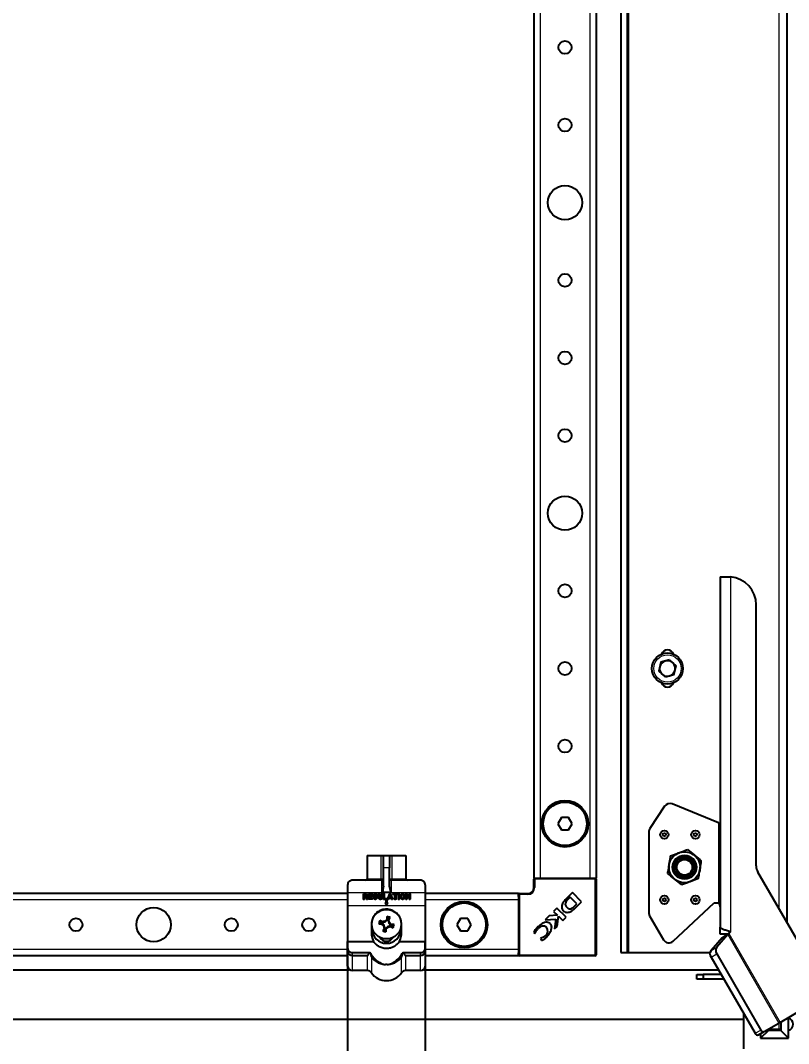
# Model space of a CAD drawing. Header units: millimetres. Extents: x -1114 to 3058, y -1920 to 1219.
# Drawn here: x -515.3 to -267.9, y -1192 to -862.6 of the extents above; entities that cross this region are included whole.
import ezdxf

# ---------------------------------------------------------------- set-up
doc = ezdxf.new("R2010")
doc.units = ezdxf.units.MM
doc.layers.add('FORMAT', color=7, linetype='Continuous')
doc.styles.add('SLDTEXTSTYLE0', font='TXT', dxfattribs={"width": 0.75})
doc.dimstyles.new('SLDDIMSTYLE0', dxfattribs={"dimtxt": 20, "dimasz": 10, "dimexe": 0, "dimexo": 0.0625, "dimgap": 5, "dimtad": 2, "dimdec": 1, "dimrnd": 1e-09, "dimzin": 12, "dimdsep": 46, "dimtxsty": 'SLDTEXTSTYLE0', "dimsah": 1, "dimcen": 0.09, "dimadec": 0, "dimazin": 3, "dimtfac": 1, "dimtofl": 0, "dimtmove": 0, "dimatfit": 3, "dimfxl": 0, "dimfrac": 2, "dimtolj": 1, "dimtzin": 12, "dimarcsym": 0})

# ---------------------------------------------------------------- blocks, each defined once
blk = doc.blocks.new('_D_6')
at = {"layer": 'FORMAT'}
for p, q in [((-384.94, -1159.18), (-384.94, -1529.21)), ((-274.44, -1198.73), (-274.44, -1529.21)), ((-274.44, -1528.21), (-384.94, -1528.21))]:
    blk.add_line(p, q, dxfattribs=at)
for points in [[(-384.94, -1528.21), (-374.94, -1529.75), (-374.94, -1526.67)], [(-274.44, -1528.21), (-284.44, -1526.67), (-284.44, -1529.75)]]:
    blk.add_solid(points, dxfattribs=at)
at = {"layer": 'FORMAT', "insert": (-362.94, -1502.43), "char_height": 20, "attachment_point": 1, "style": 'SLDTEXTSTYLE0'}
blk.add_mtext('110,5', dxfattribs=at)
blk = doc.blocks.new('_D_7')
at = {"layer": 'FORMAT'}
for p, q in [((-409.94, -1159.18), (-409.94, -1529.21)), ((-384.94, -1159.18), (-384.94, -1529.21)), ((-409.94, -1528.21), (-452.84, -1528.21)), ((-409.94, -1528.21), (-384.94, -1528.21))]:
    blk.add_line(p, q, dxfattribs=at)
for points in [[(-409.94, -1528.21), (-399.94, -1529.75), (-399.94, -1526.67)], [(-384.94, -1528.21), (-394.94, -1526.67), (-394.94, -1529.75)]]:
    blk.add_solid(points, dxfattribs=at)
at = {"layer": 'FORMAT', "insert": (-452.84, -1502.43), "char_height": 20, "attachment_point": 1, "style": 'SLDTEXTSTYLE0'}
blk.add_mtext('25', dxfattribs=at)

msp = doc.modelspace()

# ---------------------------------------------------------------- linework, layer by layer
at = {"color": 7, "linetype": 'Continuous', "lineweight": 25}
for p, q in [((-321.94, 720.28), (-321.94, -1162.72)), ((-319.94, 720.28), (-319.94, -1162.72)), ((-268.44, 710.57), (-268.44, -1153)), ((-349.94, 696.28), (-349.94, -1138.72)), ((-329.94, 696.28), (-329.94, -1138.72)), ((-289.94, -1041.72), (-288.97, -1041.72)), ((-289.94, -1041.72), (-289.94, -1154.48)), ((-288.97, -1041.72), (-286.85, -1041.72)), ((-278.35, -1134.77), (-278.35, -1050.72)), ((-309.04, -1069.22), (-309.72, -1072.03)), ((-306.26, -1068.4), (-309.04, -1069.22)), ((-306.26, -1068.4), (-304.16, -1070.4)), ((-304.84, -1073.22), (-304.16, -1070.4)), ((-307.62, -1074.03), (-309.72, -1072.03)), ((-304.84, -1073.22), (-307.62, -1074.03)), ((-307.84, -1115.57), (-312.6, -1122.71)), ((-290.54, -1120.97), (-305.43, -1114.82)), ((-341.09, -1119.22), (-342.25, -1121.22)), ((-338.78, -1119.22), (-341.09, -1119.22)), ((-337.63, -1121.22), (-338.78, -1119.22)), ((-342.25, -1121.22), (-341.09, -1123.22)), ((-341.09, -1123.22), (-338.78, -1123.22)), ((-338.78, -1123.22), (-337.63, -1121.22)), ((-290.54, -1120.97), (-289.94, -1121.07)), ((-290.54, -1120.97), (-290.3, -1121.22)), ((-312.94, -1123.82), (-312.94, -1149.87)), ((-300.52, -1129.52), (-298.28, -1131.34)), ((-403.69, -1131.42), (-403.69, -1138.92)), ((-403.69, -1131.42), (-399.17, -1131.42)), ((-399.17, -1131.42), (-398.44, -1131.42)), ((-398.44, -1131.42), (-396.44, -1131.42)), ((-398.44, -1135.42), (-398.44, -1131.42)), ((-396.44, -1131.42), (-396.44, -1135.42)), ((-396.44, -1131.42), (-395.72, -1131.42)), ((-395.72, -1131.42), (-391.19, -1131.42)), ((-391.19, -1131.42), (-391.19, -1138.92)), ((-305.91, -1131.57), (-303.21, -1130.54)), ((-398.44, -1141.36), (-398.44, -1135.42)), ((-396.44, -1141.35), (-396.44, -1135.42)), ((-398.94, -1139.42), (-408.44, -1139.42)), ((-386.44, -1139.42), (-395.94, -1139.42)), ((-349.94, -1138.72), (-349.64, -1138.72)), ((-349.94, -1141.72), (-349.94, -1139.02)), ((-349.64, -1138.72), (-348.99, -1138.72)), ((-348.99, -1138.72), (-347.94, -1138.72)), ((-347.94, -1138.72), (-331.94, -1138.72)), ((-331.94, -1138.72), (-330.89, -1138.72)), ((-330.89, -1138.72), (-330.24, -1138.72)), ((-330.24, -1138.72), (-329.94, -1138.72)), ((-329.94, -1139.02), (-329.94, -1163.42)), ((-302.36, -1140.92), (-304.6, -1139.09)), ((-296.97, -1138.87), (-299.66, -1139.89)), ((-259.98, -1167.66), (-277.81, -1136.77)), ((-409.94, -1140.92), (-409.94, -1143.42)), ((-384.94, -1140.92), (-384.94, -1143.42)), ((-409.94, -1143.72), (-689.94, -1143.72)), ((-409.94, -1143.42), (-409.94, -1147.67)), ((-404.85, -1145.43), (-404.85, -1143.77)), ((-404.85, -1143.77), (-404.09, -1143.77)), ((-404.09, -1144.03), (-404.59, -1144.03)), ((-404.59, -1144.03), (-404.59, -1144.54)), ((-404.59, -1144.54), (-404, -1144.54)), ((-404.3, -1144.8), (-404.59, -1144.8)), ((-404.59, -1144.8), (-404.59, -1145.43)), ((-403.8, -1145.51), (-404.3, -1144.8)), ((-403.99, -1144.8), (-403.59, -1145.37)), ((-403.24, -1145.54), (-403.24, -1143.77)), ((-403.24, -1143.77), (-402.18, -1143.77)), ((-402.18, -1145.54), (-403.24, -1145.54)), ((-402.18, -1144.03), (-402.98, -1144.03)), ((-402.98, -1144.03), (-402.98, -1144.44)), ((-402.98, -1144.44), (-402.23, -1144.44)), ((-402.23, -1144.7), (-402.98, -1144.7)), ((-402.98, -1144.7), (-402.98, -1145.28)), ((-402.98, -1145.28), (-402.18, -1145.28)), ((-400.91, -1144.61), (-400.41, -1144.61)), ((-400.71, -1144.87), (-400.91, -1144.87)), ((-400.41, -1144.61), (-400.41, -1144.91)), ((-399.98, -1144.96), (-399.98, -1143.88)), ((-399.72, -1143.88), (-399.72, -1144.96)), ((-398.98, -1144.94), (-398.98, -1143.88)), ((-398.71, -1143.88), (-398.71, -1144.94)), ((-398.42, -1145.57), (-398.42, -1143.9)), ((-397.36, -1145.57), (-398.42, -1145.57)), ((-398.16, -1143.9), (-398.16, -1145.3)), ((-398.16, -1145.3), (-397.36, -1145.3)), ((-397.69, -1145.77), (-397.69, -1146.77)), ((-397.19, -1145.77), (-397.69, -1145.77)), ((-397.19, -1146.77), (-397.19, -1145.77)), ((-397, -1145.39), (-396.43, -1143.86)), ((-396.66, -1145.23), (-396.76, -1145.48)), ((-395.85, -1145.23), (-396.66, -1145.23)), ((-396.27, -1144.1), (-396.57, -1144.97)), ((-396.57, -1144.97), (-395.94, -1144.97)), ((-395.94, -1144.97), (-396.27, -1144.1)), ((-396.11, -1143.88), (-395.51, -1145.39)), ((-395.76, -1145.47), (-395.85, -1145.23)), ((-395.17, -1143.77), (-394.05, -1143.77)), ((-394.76, -1144.03), (-395.17, -1144.03)), ((-394.76, -1145.5), (-394.76, -1144.03)), ((-394.05, -1144.03), (-394.45, -1144.03)), ((-394.45, -1144.03), (-394.45, -1145.5)), ((-393.58, -1145.43), (-393.58, -1143.9)), ((-393.32, -1143.9), (-393.32, -1145.43)), ((-391.16, -1145.43), (-391.16, -1143.87)), ((-390.06, -1145.46), (-390.9, -1144.19)), ((-390.9, -1144.19), (-390.9, -1145.43)), ((-390.89, -1143.83), (-390.08, -1145.06)), ((-390.08, -1145.06), (-390.08, -1143.88)), ((-389.82, -1143.88), (-389.82, -1145.43)), ((-384.94, -1143.42), (-384.94, -1147.67)), ((-354.94, -1143.72), (-384.94, -1143.72)), ((-354.94, -1143.72), (-354.94, -1144.02)), ((-354.94, -1144.66), (-354.94, -1144.02)), ((-354.94, -1144.66), (-354.94, -1145.72)), ((-354.94, -1145.72), (-354.94, -1161.72)), ((-354.64, -1143.72), (-351.94, -1143.72)), ((-339.44, -1145.25), (-339.45, -1145.27)), ((-337.55, -1143.36), (-339.44, -1145.25)), ((-338.29, -1144.84), (-338.95, -1145.52)), ((-336.11, -1147.03), (-338.29, -1144.84)), ((-334.59, -1146.32), (-337.55, -1143.36)), ((-336.58, -1148.31), (-334.59, -1146.32)), ((-409.94, -1147.67), (-409.94, -1159.17)), ((-397.94, -1146.77), (-397.44, -1147.27)), ((-397.69, -1146.77), (-397.94, -1146.77)), ((-397.44, -1147.27), (-396.94, -1146.77)), ((-396.94, -1146.77), (-397.19, -1146.77)), ((-384.94, -1147.67), (-384.94, -1159.17)), ((-342.55, -1148.37), (-343.61, -1149.43)), ((-343.61, -1149.43), (-342.36, -1150.67)), ((-339.59, -1151.33), (-342.55, -1148.37)), ((-336.83, -1147.77), (-336.11, -1147.03)), ((-305.13, -1159.03), (-291.94, -1146.72)), ((-291.94, -1146.72), (-290.54, -1146.72)), ((-290.3, -1146.72), (-290.54, -1146.72)), ((-399.64, -1153.24), (-399.47, -1152.66)), ((-399.47, -1152.66), (-399.59, -1152.36)), ((-399.47, -1152.66), (-398.79, -1153.06)), ((-398.79, -1153.06), (-398.75, -1152.82)), ((-398.79, -1153.06), (-397.84, -1152.83)), ((-397.84, -1152.83), (-397.96, -1152.62)), ((-397.84, -1152.83), (-397.14, -1152.16)), ((-397.14, -1152.16), (-397.37, -1152.06)), ((-397.11, -1151.36), (-397.3, -1151.1)), ((-397.14, -1152.16), (-397.11, -1151.36)), ((-397.11, -1151.36), (-396.53, -1151.53)), ((-396.53, -1151.53), (-396.93, -1152.22)), ((-396.93, -1152.22), (-396.7, -1153.16)), ((-396.93, -1152.22), (-396.69, -1152.26)), ((-396.53, -1151.53), (-396.23, -1151.41)), ((-373.59, -1151.72), (-374.75, -1153.72)), ((-371.28, -1151.72), (-373.59, -1151.72)), ((-370.13, -1153.72), (-371.28, -1151.72)), ((-345.02, -1150.84), (-346.31, -1152.13)), ((-346.31, -1152.13), (-342.84, -1151.95)), ((-342.36, -1150.67), (-345.02, -1150.84)), ((-342.84, -1151.95), (-343.31, -1155.05)), ((-342.51, -1154.25), (-342.03, -1150.98)), ((-342.03, -1150.98), (-340.64, -1152.37)), ((-340.64, -1152.37), (-339.59, -1151.33)), ((-312.67, -1150.87), (-308.21, -1158.6)), ((-402.29, -1153.57), (-402.29, -1156.57)), ((-402.09, -1155.07), (-402.29, -1155.07)), ((-399.64, -1153.24), (-399.91, -1153.43)), ((-398.85, -1153.27), (-399.64, -1153.24)), ((-398.85, -1153.27), (-398.95, -1153.49)), ((-398.18, -1153.97), (-398.85, -1153.27)), ((-398.35, -1155.6), (-398.65, -1155.72)), ((-398.18, -1153.97), (-398.39, -1154.09)), ((-398.35, -1155.6), (-397.95, -1154.91)), ((-397.77, -1155.77), (-398.35, -1155.6)), ((-397.95, -1154.91), (-398.19, -1154.88)), ((-397.95, -1154.91), (-398.18, -1153.97)), ((-397.74, -1154.97), (-397.77, -1155.77)), ((-397.77, -1155.77), (-397.58, -1156.04)), ((-397.04, -1154.3), (-397.74, -1154.97)), ((-397.74, -1154.97), (-397.51, -1155.07)), ((-396.09, -1154.07), (-397.04, -1154.3)), ((-397.04, -1154.3), (-396.92, -1154.52)), ((-396.7, -1153.16), (-396.49, -1153.05)), ((-396.7, -1153.16), (-396.03, -1153.86)), ((-396.09, -1154.07), (-396.13, -1154.32)), ((-395.4, -1154.48), (-396.09, -1154.07)), ((-396.03, -1153.86), (-395.93, -1153.64)), ((-396.03, -1153.86), (-395.23, -1153.9)), ((-395.23, -1153.9), (-395.4, -1154.48)), ((-395.4, -1154.48), (-395.28, -1154.78)), ((-395.23, -1153.9), (-394.97, -1153.7)), ((-392.59, -1155.07), (-392.79, -1155.07)), ((-392.59, -1156.57), (-392.59, -1153.57)), ((-374.75, -1153.72), (-373.59, -1155.72)), ((-373.59, -1155.72), (-371.28, -1155.72)), ((-371.28, -1155.72), (-370.13, -1153.72)), ((-349.94, -1156.09), (-349.69, -1156.6)), ((-343.31, -1155.05), (-342.51, -1154.25)), ((-289.94, -1156.72), (-289.94, -1154.48)), ((-286.62, -1156.03), (-287.19, -1156.57)), ((-286.94, -1156.33), (-286.94, -1155.92)), ((-286.64, -1156.01), (-286.62, -1156.03)), ((-409.94, -1161.31), (-409.94, -1159.17)), ((-409.94, -1159.17), (-401.53, -1159.17)), ((-393.35, -1159.17), (-384.94, -1159.17)), ((-384.94, -1161.31), (-384.94, -1159.17)), ((-349.69, -1156.6), (-349.58, -1156.49)), ((-347.74, -1158.04), (-347.88, -1158.17)), ((-347.88, -1158.17), (-347.54, -1158.86)), ((-289.33, -1157.94), (-292.91, -1161.98)), ((-287.5, -1156.87), (-291.07, -1160.92)), ((-287.43, -1156.72), (-289.94, -1156.72)), ((-289.33, -1157.94), (-287.5, -1156.87)), ((-409.94, -1162.22), (-409.94, -1161.31)), ((-409.94, -1167.02), (-409.94, -1162.22)), ((-408.44, -1162.7), (-402.92, -1162.7)), ((-391.96, -1162.7), (-386.44, -1162.7)), ((-384.94, -1161.31), (-384.94, -1162.22)), ((-384.94, -1162.22), (-384.94, -1167.02)), ((-354.94, -1161.72), (-354.94, -1162.77)), ((-354.94, -1163.42), (-354.94, -1162.77)), ((-321.94, -1162.72), (-319.94, -1162.72)), ((-319.94, -1162.72), (-319.34, -1162.72)), ((-319.34, -1162.72), (-293.22, -1162.72)), ((-409.94, -1163.72), (-689.94, -1163.72)), ((-408.44, -1163.6), (-403.53, -1163.6)), ((-391.35, -1163.6), (-386.44, -1163.6)), ((-354.94, -1163.72), (-384.94, -1163.72)), ((-354.94, -1163.42), (-354.94, -1163.72)), ((-330.24, -1163.72), (-354.64, -1163.72)), ((-292.88, -1164.21), (-278.74, -1188.7)), ((-291.04, -1163.15), (-276.9, -1187.64)), ((-715.44, -1168.22), (-409.34, -1168.22)), ((-403.53, -1168.52), (-408.44, -1168.52)), ((-386.44, -1168.52), (-391.35, -1168.52)), ((-385.54, -1168.22), (-290.56, -1168.22)), ((-297.44, -1171.22), (-297.44, -1169.72)), ((-297.44, -1169.72), (-295.44, -1169.72)), ((-295.44, -1171.22), (-297.44, -1171.22)), ((-295.44, -1169.72), (-295.44, -1171.22)), ((-289.7, -1169.72), (-295.44, -1169.72)), ((-288.83, -1171.22), (-295.44, -1171.22)), ((-282.44, -1182.29), (-282.44, -1193.72)), ((-270.66, -1185.19), (-263.72, -1181.18)), ((-282.44, -1184.22), (-715.44, -1184.22)), ((-275.79, -1188.15), (-271.03, -1185.4)), ((-270.66, -1185.19), (-271.03, -1185.4)), ((-270.43, -1185.06), (-270.43, -1187.76)), ((-267.94, -1183.82), (-267.94, -1183.62)), ((-267.94, -1187.69), (-267.94, -1183.82)), ((-277.63, -1189.21), (-275.79, -1188.15)), ((-274.44, -1187.76), (-276.94, -1190.26)), ((-276.94, -1188.81), (-276.94, -1190.26)), ((-274.44, -1187.76), (-273.94, -1187.26)), ((-274.44, -1187.76), (-274.44, -1187.37)), ((-270.43, -1187.76), (-274.44, -1187.76)), ((-270.43, -1187.76), (-270.93, -1187.26)), ((-270.43, -1187.76), (-267.94, -1190.26)), ((-267.94, -1190.26), (-267.94, -1187.69)), ((-276.94, -1190.26), (-267.94, -1190.26))]:
    msp.add_line(p, q, dxfattribs=at)
at = {"color": 8, "linetype": 'Continuous', "lineweight": 18}
for p, q in [((-319.34, -1162.72), (-319.34, 720.28)), ((-271.04, 706.07), (-271.04, -1148.5)), ((-347.94, 696.28), (-347.94, -1138.72)), ((-331.94, 696.28), (-331.94, -1138.72)), ((-286.64, -1041.74), (-286.64, -1156.01)), ((-290.54, -1120.97), (-290.54, -1146.72)), ((-399.17, -1138.92), (-399.17, -1131.42)), ((-395.72, -1131.42), (-395.72, -1138.92)), ((-396.44, -1135.42), (-398.44, -1135.42)), ((-403.69, -1138.92), (-399.17, -1138.92)), ((-399.17, -1138.92), (-398.44, -1138.92)), ((-398.94, -1143.42), (-398.94, -1139.42)), ((-396.44, -1138.92), (-395.72, -1138.92)), ((-395.94, -1139.42), (-395.94, -1143.35)), ((-395.72, -1138.92), (-391.19, -1138.92)), ((-349.94, -1139.02), (-349.64, -1139.02)), ((-349.64, -1139.02), (-349.64, -1138.72)), ((-349.64, -1139.02), (-349.64, -1141.72)), ((-330.24, -1139.02), (-349.64, -1139.02)), ((-330.24, -1139.02), (-330.24, -1138.72)), ((-330.24, -1163.42), (-330.24, -1139.02)), ((-330.24, -1139.02), (-329.94, -1139.02)), ((-398.44, -1143.42), (-398.44, -1141.36)), ((-349.94, -1141.72), (-349.64, -1141.72)), ((-409.94, -1145.72), (-689.94, -1145.72)), ((-398.94, -1143.42), (-409.94, -1143.42)), ((-384.94, -1143.42), (-398.44, -1143.42)), ((-354.94, -1145.72), (-384.94, -1145.72)), ((-354.94, -1144.02), (-354.64, -1144.02)), ((-354.64, -1144.02), (-354.64, -1143.72)), ((-351.94, -1144.02), (-354.64, -1144.02)), ((-354.64, -1144.02), (-354.64, -1163.42)), ((-351.94, -1143.72), (-351.94, -1144.02)), ((-384.94, -1147.67), (-409.94, -1147.67)), ((-287.5, -1156.87), (-271.03, -1185.4)), ((-287.19, -1156.57), (-270.66, -1185.19)), ((-409.94, -1161.72), (-689.94, -1161.72)), ((-408.44, -1162.7), (-408.44, -1163.6)), ((-386.44, -1163.6), (-386.44, -1162.7)), ((-354.94, -1161.72), (-384.94, -1161.72)), ((-292.91, -1161.98), (-291.07, -1160.92)), ((-408.44, -1163.6), (-408.44, -1168.52)), ((-403.53, -1168.52), (-403.53, -1163.6)), ((-402.3, -1164.2), (-402.3, -1169.17)), ((-392.59, -1169.17), (-392.59, -1164.2)), ((-391.35, -1163.6), (-391.35, -1168.52)), ((-386.44, -1168.52), (-386.44, -1163.6)), ((-354.94, -1163.42), (-354.64, -1163.42)), ((-354.64, -1163.42), (-330.24, -1163.42)), ((-354.64, -1163.72), (-354.64, -1163.42)), ((-330.24, -1163.42), (-330.24, -1163.72)), ((-330.24, -1163.42), (-329.94, -1163.42)), ((-292.88, -1164.21), (-291.04, -1163.15)), ((-270.93, -1187.26), (-270.93, -1185.34)), ((-278.74, -1188.7), (-276.9, -1187.64)), ((-273.94, -1187.08), (-273.94, -1187.26)), ((-273.94, -1187.26), (-270.93, -1187.26))]:
    msp.add_line(p, q, dxfattribs=at)
at = {"color": 8, "linetype": 'Continuous', "lineweight": 18, "flags": 128}
for points in [[(-399.17, -1138.92), (-399.17, -1139.01), (-399.18, -1139.11), (-399.19, -1139.2), (-399.21, -1139.27), (-399.23, -1139.33), (-399.25, -1139.38), (-399.28, -1139.41), (-399.3, -1139.42)], [(-395.58, -1139.42), (-395.61, -1139.41), (-395.63, -1139.38), (-395.66, -1139.33), (-395.68, -1139.27), (-395.69, -1139.2), (-395.71, -1139.11), (-395.71, -1139.01), (-395.72, -1138.92)]]:
    msp.add_lwpolyline(points, dxfattribs=at)
at = {"color": 7, "linetype": 'Continuous', "lineweight": 25}
for centre, radius in [((-339.94, -871.22), 2.1), ((-339.94, -896.22), 2.1), ((-339.94, -921.22), 5.5), ((-339.94, -946.22), 2.1), ((-339.94, -971.22), 2.1), ((-339.94, -996.22), 2.1), ((-339.94, -1021.22), 5.5), ((-339.94, -1046.22), 2.1), ((-306.94, -1071.22), 5), ((-339.94, -1071.22), 2.1), ((-339.94, -1096.22), 2.1), ((-339.94, -1121.22), 7.5), ((-339.94, -1121.22), 7), ((-307.94, -1124.72), 1.35), ((-297.94, -1124.72), 1.35), ((-307.94, -1124.72), 0.493), ((-297.94, -1124.72), 0.493), ((-301.44, -1135.22), 5), ((-301.44, -1135.22), 3.57), ((-301.44, -1135.22), 3), ((-301.44, -1135.22), 2.5), ((-372.44, -1153.72), 7.5), ((-307.94, -1145.72), 1.35), ((-307.94, -1145.72), 0.493), ((-297.94, -1145.72), 1.35), ((-297.94, -1145.72), 0.493), ((-472.44, -1153.72), 5.5), ((-397.44, -1153.57), 4.75), ((-372.44, -1153.72), 7), ((-497.44, -1153.72), 2.1), ((-447.44, -1153.72), 2.1), ((-422.44, -1153.72), 2.1)]:
    msp.add_circle(centre, radius, dxfattribs=at)
at = {"color": 8, "linetype": 'Continuous', "lineweight": 18}
for centre, radius in [((-306.94, -1071.22), 4.4), ((-301.44, -1135.22), 3.97)]:
    msp.add_circle(centre, radius, dxfattribs=at)
at = {"color": 7, "linetype": 'Continuous', "lineweight": 25}
for centre, radius, start, end in [((-287.35, -1050.72), 9, 0, 85.4954), ((-306.94, -1067.22), 2, 18.21, 161.79), ((-306.94, -1071.22), 2.51, 166.3534, 226.3534), ((-306.94, -1071.22), 2.51, 106.3534, 166.3534), ((-306.94, -1071.22), 2.51, 46.3534, 106.3534), ((-306.94, -1071.22), 2.51, 346.3534, 46.3534), ((-306.94, -1071.22), 2.51, 226.3534, 286.3534), ((-306.94, -1071.22), 2.51, 286.3534, 346.3534), ((-306.94, -1075.22), 2, 198.21, 341.79), ((-306.18, -1116.68), 2, 68.1986, 146.3099), ((-310.94, -1123.82), 2, 146.3099, 180), ((-274.35, -1134.77), 4, 180, 210), ((-404.19, -1138.92), 0.5, 270, 0), ((-398.94, -1138.92), 0.5, 270, 0), ((-395.94, -1138.92), 0.5, 180, 270), ((-390.69, -1138.92), 0.5, 180, 270), ((-349.64, -1139.02), 0.3, 90, 180), ((-330.24, -1139.02), 0.3, 0, 90), ((-351.94, -1141.72), 2, 270, 0), ((-354.64, -1144.02), 0.3, 90, 180), ((-340.24, -1145.11), 4.87, 290.3445, 318.7777), ((-341.01, -1143.3), 6.12, 306.9888, 313.0744), ((-327.87, -1173.86), 74.88, 163.3093, 164.166), ((-432.38, -1213.12), 69.05, 60.8523, 61.6521), ((-379.74, -1226), 75.61, 103.9464, 104.5642), ((-345.89, -1207.44), 75.61, 132.9111, 133.5289), ((-328.44, -1156.13), 69.05, 175.8232, 176.6231), ((-417.73, -1223.13), 74.88, 73.3093, 74.166), ((-456.99, -1118.63), 69.05, 330.8523, 331.6521), ((-469.87, -1171.27), 75.61, 13.9464, 14.5642), ((-310.94, -1149.87), 2, 180, 210), ((-397.44, -1155.07), 4.65, 180, 0), ((-394.88, -1084.57), 69.05, 265.8232, 266.6231), ((-343.57, -1102.01), 75.61, 222.9111, 223.5289), ((-337.89, -1188.51), 69.05, 150.8523, 151.6521), ((-377.15, -1084), 74.88, 253.3093, 254.166), ((-325.01, -1135.86), 75.61, 193.9464, 194.5642), ((-466.44, -1151.01), 69.05, 355.8232, 356.6231), ((-448.99, -1099.7), 75.61, 312.9111, 313.5289), ((-415.14, -1081.14), 75.61, 283.9464, 284.5642), ((-451.31, -1205.12), 75.61, 42.9111, 43.5289), ((-362.5, -1094.01), 69.05, 240.8523, 241.6521), ((-400, -1222.57), 69.05, 85.8232, 86.6231), ((-467.01, -1133.27), 74.88, 343.3093, 344.166), ((-347.01, -1156.12), 1.94, 53.3097, 142.3464), ((-347.45, -1155.72), 1.97, 308.454, 35.887), ((-397.44, -1156.57), 2.5, 209.1291, 330.7764), ((-306.5, -1157.57), 2, 210.9638, 313.0251), ((-291.26, -1163.07), 1.98, 146.5519, 215.0479), ((-289.42, -1162.01), 1.98, 146.5519, 215.0479), ((-354.64, -1163.42), 0.3, 180, 270), ((-330.24, -1163.42), 0.3, 270, 0), ((-408.44, -1167.02), 1.5, 180, 270), ((-403.53, -1170.02), 1.5, 34.5604, 90), ((-397.44, -1165.82), 5.9, 214.5604, 325.4396), ((-391.35, -1170.02), 1.5, 90, 145.4396), ((-386.44, -1167.02), 1.5, 270, 0), ((-268.44, -1185.76), 2, 284.4775, 75.5225), ((-277.91, -1188.36), 0.893, 201.9505, 288.5782), ((-276.08, -1187.3), 0.893, 201.9505, 288.5782)]:
    msp.add_arc(centre, radius, start, end, dxfattribs=at)
at = {"color": 8, "linetype": 'Continuous', "lineweight": 18}
msp.add_arc((-351.94, -1141.72), 2.3, 270, 0, dxfattribs=at)
at = {"color": 7, "linetype": 'Continuous', "lineweight": 25}
msp.add_ellipse((15030.74, -1143.42), major_axis=(15429.18, 0), ratio=0.000259, start_param=3.123591, end_param=3.141593, dxfattribs=at)
for points in [[(-288.97, -1041.72), (-288.81, -1041.72), (-288.49, -1041.72), (-287.91, -1041.73), (-287.29, -1041.74), (-286.86, -1041.74), (-286.64, -1041.74)], [(-290.3, -1121.22), (-290.25, -1121.2), (-290.15, -1121.18), (-290.03, -1121.15), (-289.96, -1121.11), (-289.95, -1121.09), (-289.94, -1121.08)], [(-289.94, -1147.92), (-289.96, -1147.72), (-290, -1147.32), (-290.2, -1146.92), (-290.3, -1146.72)], [(-286.64, -1156.01), (-287.07, -1155.88), (-287.94, -1155.62), (-289.03, -1155.24), (-289.79, -1154.86), (-289.89, -1154.6), (-289.94, -1154.48)], [(-289.33, -1157.94), (-289.19, -1157.84), (-288.89, -1157.65), (-288.36, -1157.31), (-287.78, -1156.94), (-287.38, -1156.69), (-287.19, -1156.57)], [(-287.5, -1156.87), (-287.48, -1156.85), (-287.43, -1156.81), (-287.36, -1156.73), (-287.27, -1156.65), (-287.21, -1156.59), (-287.19, -1156.57)]]:
    msp.add_open_spline(points, degree=3, dxfattribs=at)
for points, knots in [([(-303.21, -1130.54), (-303.15, -1130.52), (-302.24, -1130.17), (-301.35, -1129.83), (-300.52, -1129.52)], [0, 0, 0, 0, 0.070201, 1, 1, 1, 1]), ([(-306.37, -1134.42), (-306.33, -1134.16), (-306.18, -1133.19), (-306.02, -1132.25), (-305.91, -1131.57)], [0, 0, 0, 0, 0.268634, 1, 1, 1, 1]), ([(-298.28, -1131.34), (-298.23, -1131.39), (-297.47, -1132), (-296.73, -1132.61), (-296.04, -1133.17)], [0, 0, 0, 0, 0.070201, 1, 1, 1, 1]), ([(-296.5, -1136.02), (-296.46, -1135.76), (-296.31, -1134.79), (-296.15, -1133.85), (-296.04, -1133.17)], [0, 0, 0, 0, 0.268634, 1, 1, 1, 1]), ([(-306.84, -1137.27), (-306.8, -1137.03), (-306.65, -1136.1), (-306.49, -1135.13), (-306.37, -1134.42)], [0, 0, 0, 0, 0.257551, 1, 1, 1, 1]), ([(-296.97, -1138.87), (-296.93, -1138.63), (-296.78, -1137.7), (-296.62, -1136.73), (-296.5, -1136.02)], [0, 0, 0, 0, 0.257551, 1, 1, 1, 1]), ([(-408.44, -1139.42), (-408.44, -1139.42), (-408.51, -1139.42), (-408.86, -1139.44), (-409.39, -1139.68), (-409.86, -1140.26), (-409.92, -1140.73), (-409.94, -1140.92)], [0, 0, 0, 0, 0.003231, 0.101221, 0.514725, 0.80586, 1, 1, 1, 1]), ([(-384.94, -1140.92), (-384.97, -1140.73), (-385.02, -1140.26), (-385.49, -1139.68), (-386.02, -1139.44), (-386.37, -1139.42), (-386.44, -1139.42), (-386.44, -1139.42)], [0, 0, 0, 0, 0.19414, 0.485275, 0.898779, 0.996769, 1, 1, 1, 1]), ([(-304.6, -1139.09), (-304.65, -1139.05), (-305.41, -1138.43), (-306.15, -1137.83), (-306.84, -1137.27)], [0, 0, 0, 0, 0.070201, 1, 1, 1, 1]), ([(-398.44, -1141.36), (-398.48, -1141.69), (-398.56, -1142.4), (-398.82, -1143.06), (-398.94, -1143.41), (-398.94, -1143.42)], [0, 0, 0, 0, 0.475461, 0.994056, 1, 1, 1, 1]), ([(-395.94, -1143.35), (-395.94, -1143.35), (-395.95, -1143.34), (-395.95, -1143.34), (-395.97, -1143.32), (-396, -1143.24), (-396.12, -1142.91), (-396.34, -1142.28), (-396.41, -1141.68), (-396.44, -1141.35)], [0, 0, 0, 0, 0.00167, 0.003889, 0.009531, 0.034361, 0.132751, 0.526214, 1, 1, 1, 1]), ([(-299.66, -1139.89), (-299.73, -1139.92), (-300.64, -1140.26), (-301.53, -1140.6), (-302.36, -1140.92)], [0, 0, 0, 0, 0.070201, 1, 1, 1, 1]), ([(-404.73, -1145.57), (-404.75, -1145.57), (-404.79, -1145.56), (-404.83, -1145.53), (-404.85, -1145.48), (-404.85, -1145.45), (-404.85, -1145.43)], [0, 0, 0, 0, 0.2804367, 0.5582807, 0.7788987, 1, 1, 1, 1]), ([(-404.59, -1145.43), (-404.59, -1145.45), (-404.59, -1145.5), (-404.63, -1145.55), (-404.68, -1145.56), (-404.71, -1145.57), (-404.73, -1145.57)], [0, 0, 0, 0, 0.280498, 0.558325, 0.778868, 1, 1, 1, 1]), ([(-404.09, -1143.77), (-404.02, -1143.78), (-403.88, -1143.79), (-403.77, -1143.87), (-403.72, -1143.91)], [0, 0, 0, 0, 0.559747, 1, 1, 1, 1]), ([(-403.9, -1144.1), (-403.93, -1144.08), (-403.99, -1144.04), (-404.06, -1144.03), (-404.09, -1144.03)], [0, 0, 0, 0, 0.559136, 1, 1, 1, 1]), ([(-404, -1144.54), (-403.97, -1144.53), (-403.94, -1144.53), (-403.91, -1144.5), (-403.89, -1144.49)], [0, 0, 0, 0, 0.558174, 1, 1, 1, 1]), ([(-403.75, -1144.71), (-403.79, -1144.74), (-403.87, -1144.78), (-403.95, -1144.8), (-403.99, -1144.8)], [0, 0, 0, 0, 0.56031, 1, 1, 1, 1]), ([(-403.82, -1144.29), (-403.82, -1144.25), (-403.83, -1144.18), (-403.88, -1144.12), (-403.9, -1144.1)], [0, 0, 0, 0, 0.559692, 1, 1, 1, 1]), ([(-403.89, -1144.49), (-403.88, -1144.48), (-403.85, -1144.45), (-403.82, -1144.38), (-403.82, -1144.33), (-403.82, -1144.29)], [0, 0, 0, 0, 0.279917, 0.56006, 1, 1, 1, 1]), ([(-403.71, -1145.57), (-403.72, -1145.57), (-403.74, -1145.57), (-403.77, -1145.55), (-403.79, -1145.52), (-403.8, -1145.51)], [0, 0, 0, 0, 0.28022, 0.561305, 1, 1, 1, 1]), ([(-403.55, -1144.29), (-403.56, -1144.39), (-403.58, -1144.55), (-403.7, -1144.66), (-403.75, -1144.71)], [0, 0, 0, 0, 0.559457, 1, 1, 1, 1]), ([(-403.72, -1143.91), (-403.67, -1143.97), (-403.57, -1144.08), (-403.56, -1144.23), (-403.55, -1144.29)], [0, 0, 0, 0, 0.558947, 1, 1, 1, 1]), ([(-403.55, -1145.44), (-403.56, -1145.46), (-403.57, -1145.5), (-403.61, -1145.54), (-403.66, -1145.56), (-403.69, -1145.57), (-403.71, -1145.57)], [0, 0, 0, 0, 0.278138, 0.558544, 0.779161, 1, 1, 1, 1]), ([(-403.59, -1145.37), (-403.58, -1145.38), (-403.56, -1145.4), (-403.56, -1145.43), (-403.55, -1145.44)], [0, 0, 0, 0, 0.561079, 1, 1, 1, 1]), ([(-402.23, -1144.44), (-402.21, -1144.44), (-402.17, -1144.44), (-402.11, -1144.47), (-402.08, -1144.52), (-402.08, -1144.56), (-402.08, -1144.57)], [0, 0, 0, 0, 0.280945, 0.559897, 0.779525, 1, 1, 1, 1]), ([(-402.08, -1144.57), (-402.08, -1144.59), (-402.08, -1144.64), (-402.14, -1144.7), (-402.2, -1144.7), (-402.23, -1144.7)], [0, 0, 0, 0, 0.281099, 0.559768, 1, 1, 1, 1]), ([(-402.18, -1143.77), (-402.16, -1143.77), (-402.12, -1143.77), (-402.06, -1143.8), (-402.03, -1143.85), (-402.03, -1143.88), (-402.03, -1143.9)], [0, 0, 0, 0, 0.280872, 0.559701, 0.779382, 1, 1, 1, 1]), ([(-402.03, -1143.9), (-402.03, -1143.92), (-402.03, -1143.97), (-402.09, -1144.03), (-402.15, -1144.03), (-402.18, -1144.03)], [0, 0, 0, 0, 0.281053, 0.559663, 1, 1, 1, 1]), ([(-402.18, -1145.28), (-402.16, -1145.28), (-402.12, -1145.28), (-402.06, -1145.31), (-402.03, -1145.36), (-402.03, -1145.39), (-402.03, -1145.41)], [0, 0, 0, 0, 0.280912, 0.559714, 0.779499, 1, 1, 1, 1]), ([(-402.03, -1145.41), (-402.03, -1145.43), (-402.03, -1145.48), (-402.09, -1145.54), (-402.14, -1145.54), (-402.18, -1145.54)], [0, 0, 0, 0, 0.2812138, 0.5599009, 1, 1, 1, 1]), ([(-401.68, -1144.67), (-401.68, -1144.53), (-401.67, -1144.29), (-401.54, -1144.09), (-401.49, -1144)], [0, 0, 0, 0, 0.56034, 1, 1, 1, 1]), ([(-401.49, -1145.28), (-401.56, -1145.17), (-401.67, -1144.98), (-401.68, -1144.77), (-401.68, -1144.67)], [0, 0, 0, 0, 0.559347, 1, 1, 1, 1]), ([(-401.49, -1144), (-401.41, -1143.92), (-401.28, -1143.77), (-401.08, -1143.75), (-401, -1143.75)], [0, 0, 0, 0, 0.5592171, 1, 1, 1, 1]), ([(-400.97, -1145.57), (-401.03, -1145.56), (-401.14, -1145.55), (-401.34, -1145.46), (-401.43, -1145.35), (-401.49, -1145.28)], [0, 0, 0, 0, 0.280314, 0.560507, 1, 1, 1, 1]), ([(-401.01, -1144.01), (-401.04, -1144.01), (-401.11, -1144.02), (-401.24, -1144.09), (-401.4, -1144.3), (-401.41, -1144.52), (-401.42, -1144.67)], [0, 0, 0, 0, 0.125332, 0.250695, 0.500738, 1, 1, 1, 1]), ([(-401.42, -1144.67), (-401.42, -1144.76), (-401.41, -1144.91), (-401.33, -1145.04), (-401.3, -1145.1)], [0, 0, 0, 0, 0.55998, 1, 1, 1, 1]), ([(-401.3, -1145.1), (-401.25, -1145.16), (-401.17, -1145.27), (-401.04, -1145.29), (-400.98, -1145.3)], [0, 0, 0, 0, 0.5608576, 1, 1, 1, 1]), ([(-401.04, -1144.74), (-401.04, -1144.72), (-401.03, -1144.68), (-401, -1144.63), (-400.95, -1144.61), (-400.92, -1144.61), (-400.91, -1144.61)], [0, 0, 0, 0, 0.2806366, 0.5588901, 0.7791438, 1, 1, 1, 1]), ([(-400.91, -1144.87), (-400.93, -1144.87), (-400.97, -1144.87), (-401.02, -1144.83), (-401.04, -1144.79), (-401.04, -1144.76), (-401.04, -1144.74)], [0, 0, 0, 0, 0.280664, 0.558735, 0.779002, 1, 1, 1, 1]), ([(-400.82, -1144.06), (-400.85, -1144.04), (-400.91, -1144.01), (-400.98, -1144.01), (-401.01, -1144.01)], [0, 0, 0, 0, 0.558634, 1, 1, 1, 1]), ([(-401, -1143.75), (-400.93, -1143.75), (-400.8, -1143.75), (-400.7, -1143.81), (-400.65, -1143.84)], [0, 0, 0, 0, 0.5605138, 1, 1, 1, 1]), ([(-400.98, -1145.3), (-400.95, -1145.3), (-400.89, -1145.3), (-400.79, -1145.25), (-400.76, -1145.18), (-400.74, -1145.14)], [0, 0, 0, 0, 0.281265, 0.561609, 1, 1, 1, 1]), ([(-400.62, -1145.44), (-400.68, -1145.48), (-400.78, -1145.56), (-400.91, -1145.56), (-400.97, -1145.57)], [0, 0, 0, 0, 0.558998, 1, 1, 1, 1]), ([(-400.71, -1144.17), (-400.73, -1144.15), (-400.76, -1144.1), (-400.8, -1144.07), (-400.82, -1144.06)], [0, 0, 0, 0, 0.560467, 1, 1, 1, 1]), ([(-400.74, -1145.14), (-400.73, -1145.09), (-400.71, -1145), (-400.71, -1144.91), (-400.71, -1144.87)], [0, 0, 0, 0, 0.559597, 1, 1, 1, 1]), ([(-400.6, -1144.23), (-400.63, -1144.23), (-400.67, -1144.22), (-400.7, -1144.19), (-400.71, -1144.17)], [0, 0, 0, 0, 0.5580387, 1, 1, 1, 1]), ([(-400.65, -1143.84), (-400.61, -1143.87), (-400.55, -1143.92), (-400.5, -1143.99), (-400.48, -1144.02)], [0, 0, 0, 0, 0.559542, 1, 1, 1, 1]), ([(-400.41, -1144.91), (-400.42, -1145.02), (-400.43, -1145.22), (-400.56, -1145.37), (-400.62, -1145.44)], [0, 0, 0, 0, 0.560493, 1, 1, 1, 1]), ([(-400.45, -1144.11), (-400.45, -1144.13), (-400.46, -1144.17), (-400.51, -1144.21), (-400.55, -1144.23), (-400.59, -1144.23), (-400.6, -1144.23)], [0, 0, 0, 0, 0.277709, 0.558209, 0.77892, 1, 1, 1, 1]), ([(-400.48, -1144.02), (-400.47, -1144.04), (-400.45, -1144.06), (-400.45, -1144.09), (-400.45, -1144.11)], [0, 0, 0, 0, 0.560691, 1, 1, 1, 1]), ([(-399.98, -1143.88), (-399.98, -1143.86), (-399.98, -1143.82), (-399.95, -1143.77), (-399.91, -1143.75), (-399.88, -1143.75), (-399.86, -1143.75)], [0, 0, 0, 0, 0.280849, 0.55949, 0.779158, 1, 1, 1, 1]), ([(-399.77, -1145.43), (-399.84, -1145.36), (-399.96, -1145.22), (-399.98, -1145.04), (-399.98, -1144.96)], [0, 0, 0, 0, 0.558332, 1, 1, 1, 1]), ([(-399.86, -1143.75), (-399.84, -1143.75), (-399.8, -1143.75), (-399.75, -1143.78), (-399.72, -1143.83), (-399.72, -1143.86), (-399.72, -1143.88)], [0, 0, 0, 0, 0.28091, 0.559174, 0.779166, 1, 1, 1, 1]), ([(-399.32, -1145.57), (-399.42, -1145.56), (-399.58, -1145.56), (-399.71, -1145.47), (-399.77, -1145.43)], [0, 0, 0, 0, 0.55925, 1, 1, 1, 1]), ([(-399.72, -1144.96), (-399.71, -1145.02), (-399.71, -1145.12), (-399.63, -1145.19), (-399.6, -1145.23)], [0, 0, 0, 0, 0.5603128, 1, 1, 1, 1]), ([(-399.6, -1145.23), (-399.56, -1145.25), (-399.48, -1145.3), (-399.39, -1145.3), (-399.35, -1145.3)], [0, 0, 0, 0, 0.559441, 1, 1, 1, 1]), ([(-399.35, -1145.3), (-399.29, -1145.3), (-399.18, -1145.29), (-399.05, -1145.2), (-398.98, -1145.07), (-398.98, -1144.98), (-398.98, -1144.94)], [0, 0, 0, 0, 0.280935, 0.559487, 0.779245, 1, 1, 1, 1]), ([(-398.71, -1144.94), (-398.72, -1145.04), (-398.73, -1145.22), (-398.89, -1145.44), (-399.11, -1145.54), (-399.25, -1145.56), (-399.32, -1145.57)], [0, 0, 0, 0, 0.280416, 0.558636, 0.778958, 1, 1, 1, 1]), ([(-398.98, -1143.88), (-398.98, -1143.86), (-398.97, -1143.82), (-398.95, -1143.77), (-398.9, -1143.75), (-398.87, -1143.75), (-398.85, -1143.75)], [0, 0, 0, 0, 0.2809, 0.559498, 0.779148, 1, 1, 1, 1]), ([(-398.85, -1143.75), (-398.83, -1143.75), (-398.79, -1143.75), (-398.74, -1143.78), (-398.71, -1143.83), (-398.71, -1143.86), (-398.71, -1143.88)], [0, 0, 0, 0, 0.280888, 0.559023, 0.779155, 1, 1, 1, 1]), ([(-398.42, -1143.9), (-398.42, -1143.88), (-398.42, -1143.85), (-398.39, -1143.8), (-398.35, -1143.77), (-398.32, -1143.77), (-398.3, -1143.77)], [0, 0, 0, 0, 0.280912, 0.559405, 0.779108, 1, 1, 1, 1]), ([(-398.3, -1143.77), (-398.28, -1143.77), (-398.24, -1143.77), (-398.19, -1143.8), (-398.16, -1143.85), (-398.16, -1143.89), (-398.16, -1143.9)], [0, 0, 0, 0, 0.280813, 0.559099, 0.77917, 1, 1, 1, 1]), ([(-397.36, -1145.3), (-397.34, -1145.3), (-397.3, -1145.31), (-397.24, -1145.33), (-397.21, -1145.38), (-397.21, -1145.42), (-397.21, -1145.43)], [0, 0, 0, 0, 0.280855, 0.559718, 0.779518, 1, 1, 1, 1]), ([(-397.21, -1145.43), (-397.21, -1145.46), (-397.21, -1145.5), (-397.27, -1145.56), (-397.33, -1145.57), (-397.36, -1145.57)], [0, 0, 0, 0, 0.281266, 0.560078, 1, 1, 1, 1]), ([(-397.01, -1145.44), (-397.01, -1145.43), (-397.01, -1145.42), (-397, -1145.4), (-397, -1145.39)], [0, 0, 0, 0, 0.559504, 1, 1, 1, 1]), ([(-396.89, -1145.57), (-396.9, -1145.57), (-396.94, -1145.56), (-396.98, -1145.53), (-397.01, -1145.49), (-397.01, -1145.46), (-397.01, -1145.44)], [0, 0, 0, 0, 0.279579, 0.559194, 0.779582, 1, 1, 1, 1]), ([(-396.76, -1145.48), (-396.76, -1145.49), (-396.77, -1145.52), (-396.82, -1145.56), (-396.86, -1145.57), (-396.89, -1145.57)], [0, 0, 0, 0, 0.28077, 0.560807, 1, 1, 1, 1]), ([(-396.43, -1143.86), (-396.42, -1143.84), (-396.41, -1143.8), (-396.36, -1143.75), (-396.31, -1143.75), (-396.28, -1143.75)], [0, 0, 0, 0, 0.281465, 0.561772, 1, 1, 1, 1]), ([(-396.28, -1143.75), (-396.26, -1143.75), (-396.21, -1143.75), (-396.14, -1143.79), (-396.12, -1143.84), (-396.11, -1143.88)], [0, 0, 0, 0, 0.281226, 0.561522, 1, 1, 1, 1]), ([(-395.65, -1145.57), (-395.66, -1145.57), (-395.69, -1145.56), (-395.74, -1145.53), (-395.75, -1145.5), (-395.76, -1145.47)], [0, 0, 0, 0, 0.280695, 0.560335, 1, 1, 1, 1]), ([(-395.5, -1145.44), (-395.5, -1145.46), (-395.51, -1145.5), (-395.55, -1145.54), (-395.6, -1145.56), (-395.63, -1145.57), (-395.65, -1145.57)], [0, 0, 0, 0, 0.278517, 0.558613, 0.779333, 1, 1, 1, 1]), ([(-395.51, -1145.39), (-395.51, -1145.4), (-395.5, -1145.42), (-395.5, -1145.44), (-395.5, -1145.44)], [0, 0, 0, 0, 0.560081, 1, 1, 1, 1]), ([(-395.31, -1143.9), (-395.31, -1143.88), (-395.3, -1143.84), (-395.27, -1143.79), (-395.22, -1143.77), (-395.19, -1143.77), (-395.17, -1143.77)], [0, 0, 0, 0, 0.280713, 0.558701, 0.779045, 1, 1, 1, 1]), ([(-395.17, -1144.03), (-395.19, -1144.03), (-395.24, -1144.03), (-395.28, -1144), (-395.31, -1143.95), (-395.31, -1143.92), (-395.31, -1143.9)], [0, 0, 0, 0, 0.28076, 0.558821, 0.778915, 1, 1, 1, 1]), ([(-394.61, -1145.64), (-394.63, -1145.64), (-394.68, -1145.64), (-394.73, -1145.6), (-394.75, -1145.55), (-394.76, -1145.52), (-394.76, -1145.5)], [0, 0, 0, 0, 0.2808221, 0.5590594, 0.7790938, 1, 1, 1, 1]), ([(-394.45, -1145.5), (-394.45, -1145.52), (-394.45, -1145.57), (-394.52, -1145.63), (-394.58, -1145.64), (-394.61, -1145.64)], [0, 0, 0, 0, 0.280801, 0.559621, 1, 1, 1, 1]), ([(-394.05, -1143.77), (-394.03, -1143.77), (-393.99, -1143.77), (-393.93, -1143.8), (-393.9, -1143.85), (-393.9, -1143.88), (-393.89, -1143.9)], [0, 0, 0, 0, 0.280951, 0.559967, 0.779431, 1, 1, 1, 1]), ([(-393.89, -1143.9), (-393.9, -1143.92), (-393.9, -1143.97), (-393.96, -1144.03), (-394.02, -1144.03), (-394.05, -1144.03)], [0, 0, 0, 0, 0.281019, 0.559679, 1, 1, 1, 1]), ([(-393.58, -1143.9), (-393.58, -1143.88), (-393.58, -1143.84), (-393.55, -1143.79), (-393.51, -1143.77), (-393.48, -1143.77), (-393.46, -1143.77)], [0, 0, 0, 0, 0.280828, 0.559417, 0.779393, 1, 1, 1, 1]), ([(-393.46, -1145.57), (-393.48, -1145.57), (-393.52, -1145.56), (-393.56, -1145.53), (-393.58, -1145.48), (-393.58, -1145.45), (-393.58, -1145.43)], [0, 0, 0, 0, 0.280437, 0.558281, 0.778899, 1, 1, 1, 1]), ([(-393.46, -1143.77), (-393.44, -1143.77), (-393.4, -1143.77), (-393.35, -1143.8), (-393.32, -1143.85), (-393.32, -1143.88), (-393.32, -1143.9)], [0, 0, 0, 0, 0.2807653, 0.5591779, 0.7791749, 1, 1, 1, 1]), ([(-393.32, -1145.43), (-393.32, -1145.45), (-393.32, -1145.5), (-393.36, -1145.55), (-393.41, -1145.57), (-393.45, -1145.57), (-393.46, -1145.57)], [0, 0, 0, 0, 0.2805181, 0.5582997, 0.7787354, 1, 1, 1, 1]), ([(-392.86, -1144.67), (-392.86, -1144.54), (-392.84, -1144.32), (-392.74, -1144.12), (-392.69, -1144.04)], [0, 0, 0, 0, 0.5599138, 1, 1, 1, 1]), ([(-392.68, -1145.28), (-392.74, -1145.18), (-392.85, -1144.98), (-392.86, -1144.76), (-392.86, -1144.67)], [0, 0, 0, 0, 0.559149, 1, 1, 1, 1]), ([(-392.69, -1144.04), (-392.62, -1143.95), (-392.5, -1143.79), (-392.3, -1143.76), (-392.21, -1143.75)], [0, 0, 0, 0, 0.560137, 1, 1, 1, 1]), ([(-392.19, -1145.57), (-392.24, -1145.56), (-392.35, -1145.55), (-392.54, -1145.47), (-392.63, -1145.35), (-392.68, -1145.28)], [0, 0, 0, 0, 0.280367, 0.560574, 1, 1, 1, 1]), ([(-392.5, -1144.21), (-392.54, -1144.29), (-392.59, -1144.44), (-392.6, -1144.6), (-392.6, -1144.67)], [0, 0, 0, 0, 0.559075, 1, 1, 1, 1]), ([(-392.6, -1144.67), (-392.6, -1144.75), (-392.59, -1144.91), (-392.52, -1145.05), (-392.49, -1145.11)], [0, 0, 0, 0, 0.560273, 1, 1, 1, 1]), ([(-392.22, -1144.01), (-392.25, -1144.01), (-392.32, -1144.02), (-392.43, -1144.09), (-392.47, -1144.17), (-392.5, -1144.21)], [0, 0, 0, 0, 0.279832, 0.559843, 1, 1, 1, 1]), ([(-392.49, -1145.11), (-392.45, -1145.17), (-392.37, -1145.27), (-392.24, -1145.29), (-392.19, -1145.3)], [0, 0, 0, 0, 0.560567, 1, 1, 1, 1]), ([(-391.87, -1144.21), (-391.92, -1144.15), (-392.01, -1144.04), (-392.15, -1144.02), (-392.22, -1144.01)], [0, 0, 0, 0, 0.559596, 1, 1, 1, 1]), ([(-392.21, -1143.75), (-392.16, -1143.75), (-392.04, -1143.76), (-391.84, -1143.85), (-391.74, -1143.97), (-391.68, -1144.04)], [0, 0, 0, 0, 0.280496, 0.560765, 1, 1, 1, 1]), ([(-392.19, -1145.3), (-392.15, -1145.3), (-392.08, -1145.29), (-391.95, -1145.23), (-391.9, -1145.15), (-391.86, -1145.11)], [0, 0, 0, 0, 0.280435, 0.560605, 1, 1, 1, 1]), ([(-391.67, -1145.28), (-391.75, -1145.37), (-391.89, -1145.54), (-392.1, -1145.56), (-392.19, -1145.57)], [0, 0, 0, 0, 0.559137, 1, 1, 1, 1]), ([(-391.76, -1144.67), (-391.76, -1144.58), (-391.77, -1144.42), (-391.84, -1144.28), (-391.87, -1144.21)], [0, 0, 0, 0, 0.560046, 1, 1, 1, 1]), ([(-391.86, -1145.11), (-391.83, -1145.03), (-391.77, -1144.89), (-391.76, -1144.73), (-391.76, -1144.67)], [0, 0, 0, 0, 0.559133, 1, 1, 1, 1]), ([(-391.68, -1144.04), (-391.62, -1144.15), (-391.51, -1144.34), (-391.5, -1144.57), (-391.5, -1144.67)], [0, 0, 0, 0, 0.559312, 1, 1, 1, 1]), ([(-391.5, -1144.67), (-391.5, -1144.79), (-391.52, -1145.01), (-391.63, -1145.2), (-391.67, -1145.28)], [0, 0, 0, 0, 0.559865, 1, 1, 1, 1]), ([(-391.16, -1143.87), (-391.16, -1143.85), (-391.16, -1143.82), (-391.13, -1143.77), (-391.09, -1143.75), (-391.06, -1143.75), (-391.04, -1143.75)], [0, 0, 0, 0, 0.280941, 0.559114, 0.779089, 1, 1, 1, 1]), ([(-391.04, -1145.57), (-391.06, -1145.57), (-391.1, -1145.56), (-391.16, -1145.51), (-391.16, -1145.46), (-391.16, -1145.43)], [0, 0, 0, 0, 0.281503, 0.560294, 1, 1, 1, 1]), ([(-391.04, -1143.75), (-391.03, -1143.75), (-390.99, -1143.75), (-390.94, -1143.77), (-390.91, -1143.81), (-390.89, -1143.83)], [0, 0, 0, 0, 0.280638, 0.560877, 1, 1, 1, 1]), ([(-390.9, -1145.43), (-390.9, -1145.45), (-390.9, -1145.49), (-390.94, -1145.54), (-390.99, -1145.57), (-391.02, -1145.57), (-391.04, -1145.57)], [0, 0, 0, 0, 0.280569, 0.558477, 0.77887, 1, 1, 1, 1]), ([(-390.08, -1143.88), (-390.08, -1143.86), (-390.08, -1143.82), (-390.05, -1143.77), (-390.01, -1143.75), (-389.98, -1143.75), (-389.96, -1143.75)], [0, 0, 0, 0, 0.2808879, 0.5594825, 0.7792702, 1, 1, 1, 1]), ([(-389.94, -1145.57), (-389.96, -1145.56), (-389.99, -1145.56), (-390.03, -1145.52), (-390.05, -1145.48), (-390.06, -1145.46)], [0, 0, 0, 0, 0.278585, 0.558866, 1, 1, 1, 1]), ([(-389.96, -1143.75), (-389.94, -1143.75), (-389.9, -1143.75), (-389.85, -1143.78), (-389.82, -1143.83), (-389.82, -1143.86), (-389.82, -1143.88)], [0, 0, 0, 0, 0.280836, 0.55925, 0.779182, 1, 1, 1, 1]), ([(-389.82, -1145.43), (-389.82, -1145.45), (-389.82, -1145.49), (-389.85, -1145.54), (-389.89, -1145.56), (-389.92, -1145.57), (-389.94, -1145.57)], [0, 0, 0, 0, 0.280953, 0.559391, 0.779073, 1, 1, 1, 1]), ([(-339.91, -1145.76), (-340.05, -1145.91), (-340.29, -1146.17), (-340.5, -1146.47), (-340.59, -1146.6)], [0, 0, 0, 0, 0.55183, 1, 1, 1, 1]), ([(-339.45, -1145.27), (-339.53, -1145.35), (-339.68, -1145.51), (-339.83, -1145.67), (-339.91, -1145.76)], [0, 0, 0, 0, 0.486421, 1, 1, 1, 1]), ([(-338.95, -1145.52), (-339.14, -1145.72), (-339.49, -1146.09), (-339.81, -1146.63), (-339.88, -1147.08), (-339.81, -1147.42), (-339.62, -1147.77), (-339.42, -1147.98), (-339.32, -1148.1)], [0, 0, 0, 0, 0.2746757, 0.5030419, 0.607381, 0.7165791, 0.8434117, 1, 1, 1, 1]), ([(-392.59, -1153.57), (-392.63, -1153.06), (-392.72, -1152.05), (-393.5, -1150.59), (-394.69, -1149.47), (-396.15, -1148.8), (-397.77, -1148.64), (-399.37, -1149.02), (-400.75, -1149.9), (-401.73, -1151.14), (-402.22, -1152.44), (-402.27, -1153.23), (-402.29, -1153.57)], [0, 0, 0, 0, 0.108524, 0.217459, 0.318088, 0.417791, 0.519828, 0.622975, 0.725929, 0.827131, 0.926323, 1, 1, 1, 1]), ([(-340.59, -1146.6), (-340.7, -1146.8), (-340.9, -1147.19), (-341.02, -1147.83), (-340.98, -1148.42), (-340.78, -1148.96), (-340.42, -1149.39), (-339.91, -1149.68), (-339.25, -1149.8), (-338.79, -1149.72), (-338.55, -1149.67)], [0, 0, 0, 0, 0.138091, 0.265455, 0.384013, 0.496103, 0.605759, 0.71979, 0.847662, 1, 1, 1, 1]), ([(-339.32, -1148.1), (-339.22, -1148.19), (-339.05, -1148.36), (-338.77, -1148.54), (-338.5, -1148.63), (-338.17, -1148.63), (-337.77, -1148.48), (-337.49, -1148.29), (-337.33, -1148.19)], [0, 0, 0, 0, 0.176808, 0.319231, 0.43938, 0.552395, 0.749205, 1, 1, 1, 1]), ([(-344.6, -1153.46), (-344.77, -1153.32), (-345.1, -1153.04), (-345.8, -1152.87), (-346.67, -1153), (-347.75, -1153.57), (-348.44, -1154.21), (-348.83, -1154.58)], [0, 0, 0, 0, 0.130532, 0.266031, 0.423997, 0.666819, 1, 1, 1, 1]), ([(-348.83, -1154.58), (-349.08, -1154.84), (-349.51, -1155.31), (-349.81, -1155.86), (-349.94, -1156.09)], [0, 0, 0, 0, 0.577653, 1, 1, 1, 1]), ([(-349.58, -1156.49), (-349.44, -1156.18), (-349.17, -1155.61), (-348.74, -1155.15), (-348.55, -1154.94)], [0, 0, 0, 0, 0.547643, 1, 1, 1, 1]), ([(-345.81, -1157.62), (-345.48, -1157.25), (-344.86, -1156.56), (-344.31, -1155.39), (-344.17, -1154.44), (-344.33, -1153.8), (-344.51, -1153.57), (-344.6, -1153.46)], [0, 0, 0, 0, 0.315674, 0.58952, 0.813199, 0.909026, 1, 1, 1, 1]), ([(-402.29, -1156.57), (-402.21, -1157.19), (-402.04, -1158.47), (-401.57, -1159.11), (-401.54, -1159.16), (-401.53, -1159.17)], [0, 0, 0, 0, 0.417668, 0.852903, 1, 1, 1, 1]), ([(-393.35, -1159.17), (-393.37, -1159.2), (-393.41, -1159.27), (-393.77, -1159.77), (-394.42, -1160.41), (-395.35, -1160.99), (-396.5, -1161.38), (-397.83, -1161.47), (-399.17, -1161.17), (-400.3, -1160.54), (-401.03, -1159.86), (-401.41, -1159.36), (-401.53, -1159.18), (-401.53, -1159.17), (-401.53, -1159.17)], [0, 0, 0, 0, 0.088505, 0.177138, 0.262858, 0.344694, 0.430485, 0.525193, 0.625645, 0.723911, 0.812494, 0.894483, 0.978997, 1, 1, 1, 1]), ([(-393.35, -1159.17), (-393.3, -1159.09), (-393.19, -1158.92), (-392.67, -1157.85), (-392.61, -1156.86), (-392.59, -1156.57)], [0, 0, 0, 0, 0.378823, 0.812228, 1, 1, 1, 1]), ([(-346.22, -1157.26), (-346.48, -1157.48), (-346.93, -1157.86), (-347.5, -1157.98), (-347.74, -1158.04)], [0, 0, 0, 0, 0.5796082, 1, 1, 1, 1]), ([(-347.54, -1158.86), (-347.2, -1158.68), (-346.57, -1158.34), (-346.05, -1157.85), (-345.81, -1157.62)], [0, 0, 0, 0, 0.5368, 1, 1, 1, 1]), ([(-409.94, -1161.31), (-409.93, -1161.45), (-409.9, -1161.74), (-409.66, -1162.14), (-409.3, -1162.47), (-408.87, -1162.67), (-408.57, -1162.69), (-408.44, -1162.7)], [0, 0, 0, 0, 0.205683, 0.411346, 0.618649, 0.832339, 1, 1, 1, 1]), ([(-409.94, -1162.22), (-409.94, -1162.24), (-409.94, -1162.34), (-409.91, -1162.59), (-409.74, -1162.97), (-409.4, -1163.32), (-408.95, -1163.55), (-408.61, -1163.58), (-408.44, -1163.6)], [0, 0, 0, 0, 0.017854, 0.141405, 0.356083, 0.570731, 0.785365, 1, 1, 1, 1]), ([(-403.53, -1163.6), (-403.52, -1163.6), (-403.51, -1163.6), (-403.48, -1163.59), (-403.41, -1163.56), (-403.28, -1163.41), (-403.12, -1163.12), (-402.99, -1162.85), (-402.92, -1162.7)], [0, 0, 0, 0, 0.008383, 0.019125, 0.04457, 0.140638, 0.521171, 1, 1, 1, 1]), ([(-402.56, -1162.94), (-402.57, -1162.93), (-402.69, -1162.83), (-402.82, -1162.76), (-402.92, -1162.7)], [0, 0, 0, 0, 0.161974, 1, 1, 1, 1]), ([(-391.96, -1162.7), (-392.06, -1162.76), (-392.19, -1162.83), (-392.3, -1162.92), (-392.33, -1162.94)], [0, 0, 0, 0, 0.789403, 1, 1, 1, 1]), ([(-391.96, -1162.7), (-391.93, -1162.76), (-391.87, -1162.91), (-391.77, -1163.1), (-391.68, -1163.27), (-391.61, -1163.39), (-391.55, -1163.46), (-391.51, -1163.51), (-391.47, -1163.55), (-391.44, -1163.57), (-391.41, -1163.59), (-391.38, -1163.6), (-391.37, -1163.6), (-391.36, -1163.6), (-391.35, -1163.6)], [0, 0, 0, 0, 0.193858, 0.459768, 0.637307, 0.756, 0.835565, 0.889145, 0.925488, 0.950425, 0.97632, 0.986721, 0.99531, 1, 1, 1, 1]), ([(-386.44, -1162.7), (-386.27, -1162.69), (-385.94, -1162.66), (-385.49, -1162.41), (-385.15, -1162.05), (-384.97, -1161.66), (-384.95, -1161.41), (-384.94, -1161.31)], [0, 0, 0, 0, 0.2129, 0.425707, 0.640613, 0.853382, 1, 1, 1, 1]), ([(-386.44, -1163.6), (-386.27, -1163.58), (-385.94, -1163.55), (-385.49, -1163.32), (-385.15, -1162.97), (-384.98, -1162.59), (-384.94, -1162.34), (-384.94, -1162.24), (-384.94, -1162.22)], [0, 0, 0, 0, 0.214635, 0.429269, 0.643917, 0.858595, 0.982146, 1, 1, 1, 1]), ([(-402.56, -1162.94), (-402.53, -1163.09), (-402.49, -1163.37), (-402.42, -1163.71), (-402.38, -1163.95), (-402.33, -1164.12), (-402.3, -1164.2)], [0, 0, 0, 0, 0.383006, 0.690448, 0.847653, 1, 1, 1, 1]), ([(-402.56, -1162.94), (-402.26, -1163.4), (-401.54, -1164.5), (-400.15, -1165.67), (-398.8, -1166.39), (-397.99, -1166.51), (-397.7, -1166.55)], [0, 0, 0, 0, 0.255351, 0.615516, 0.86211, 1, 1, 1, 1]), ([(-402.3, -1164.2), (-402.11, -1164.43), (-401.59, -1165.05), (-400.49, -1165.85), (-399.09, -1166.41), (-398.13, -1166.51), (-397.7, -1166.55)], [0, 0, 0, 0, 0.169618, 0.470039, 0.762685, 1, 1, 1, 1]), ([(-397.18, -1166.55), (-396.97, -1166.53), (-396.25, -1166.43), (-394.88, -1165.79), (-393.41, -1164.59), (-392.65, -1163.43), (-392.33, -1162.94)], [0, 0, 0, 0, 0.101651, 0.345128, 0.729048, 1, 1, 1, 1]), ([(-397.18, -1166.55), (-396.75, -1166.51), (-395.8, -1166.41), (-394.4, -1165.85), (-393.29, -1165.05), (-392.77, -1164.43), (-392.59, -1164.2)], [0, 0, 0, 0, 0.237351, 0.529954, 0.830331, 1, 1, 1, 1]), ([(-392.59, -1164.2), (-392.59, -1164.2), (-392.58, -1164.19), (-392.57, -1164.18), (-392.56, -1164.15), (-392.53, -1164.05), (-392.46, -1163.73), (-392.39, -1163.35), (-392.34, -1163.03), (-392.33, -1162.94)], [0, 0, 0, 0, 0.003748, 0.008698, 0.018275, 0.054741, 0.199177, 0.774578, 1, 1, 1, 1]), ([(-397.18, -1166.55), (-397.28, -1166.56), (-397.45, -1166.57), (-397.63, -1166.56), (-397.7, -1166.55)], [0, 0, 0, 0, 0.558993, 1, 1, 1, 1])]:
    msp.add_open_spline(points, degree=3, knots=knots, dxfattribs=at)

# ---------------------------------------------------------------- dimensions: what is measured, and where the dimension line sits
at = {"layer": 'FORMAT'}
for p1, picture, middle in [((-409.94, -1159.17), '_D_7', (-438.06, -1528.21)), ((-274.44, -1198.72), '_D_6', (-329.69, -1528.21))]:
    dim = msp.add_linear_dim(base=(-384.94, -1528.21), p1=p1, p2=(-384.94, -1159.17), angle=0, dimstyle='SLDDIMSTYLE0', dxfattribs=at)
    dim.commit()
    dim.dimension.update_dxf_attribs({"geometry": picture, "text_midpoint": middle, "dimtype": 160})

doc.saveas('drawing.dxf')
